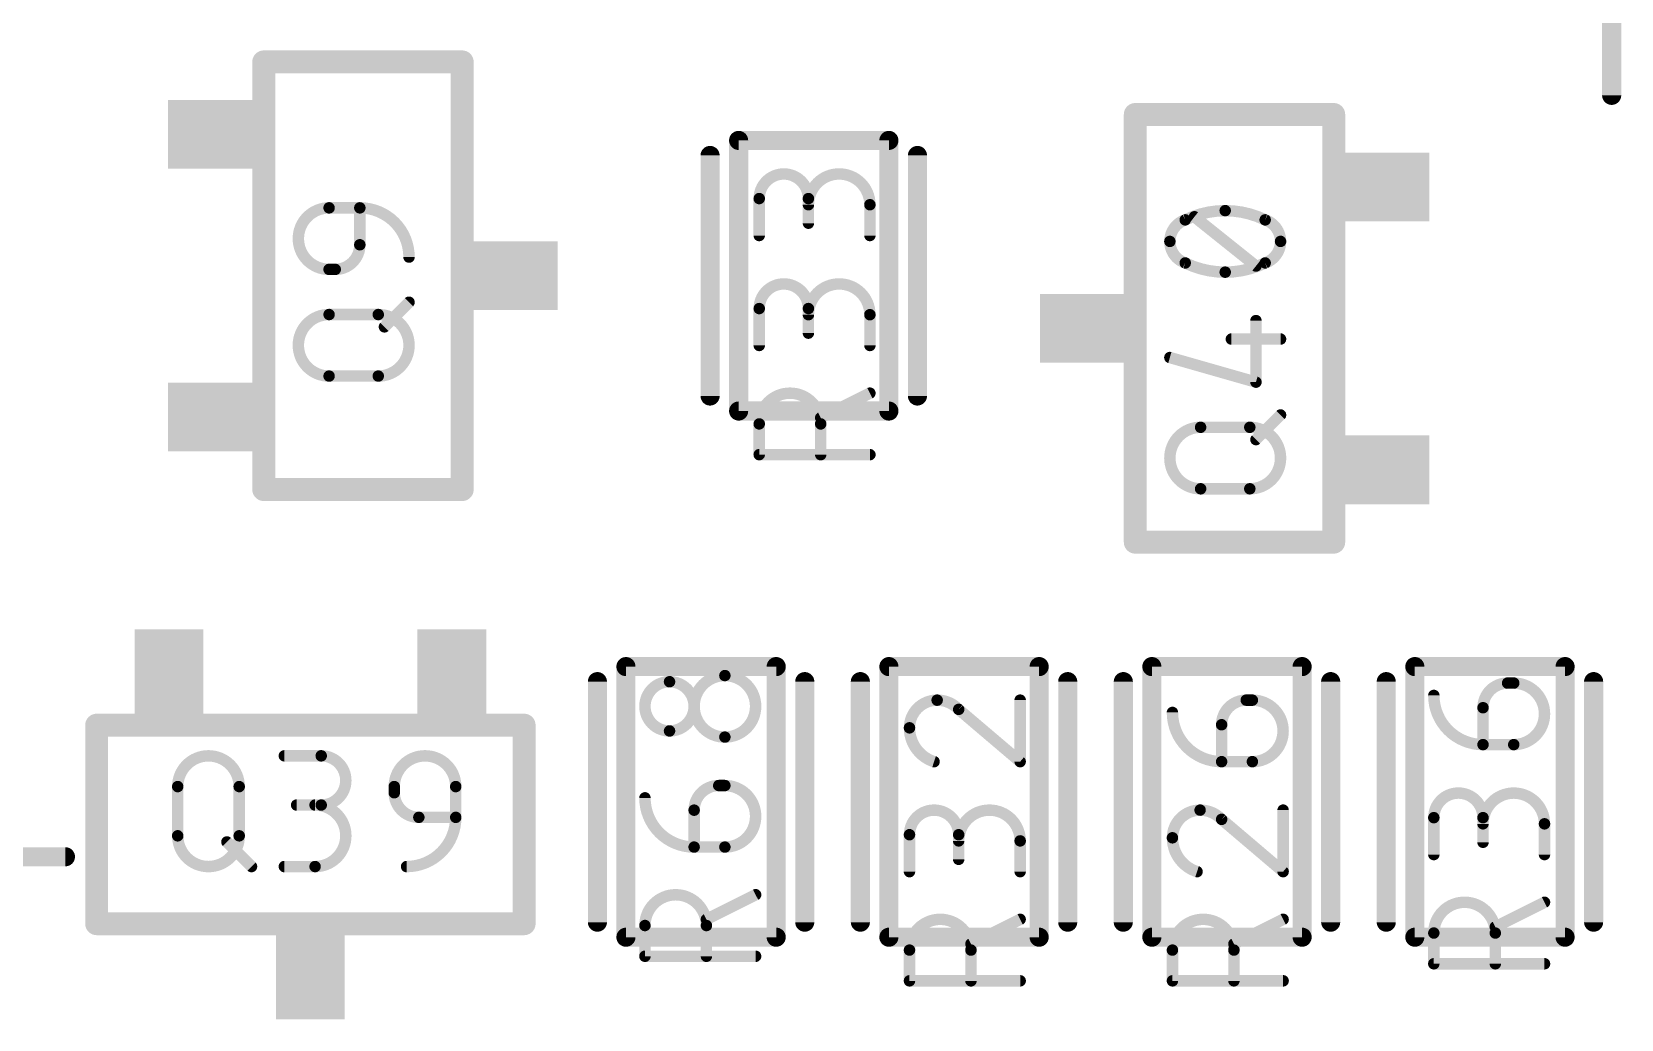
# Model space of a CAD drawing. Extents: x 0 to 107, y -11 to 54.
# Drawn here: x 75.3 to 85.87, y -2.45 to 4.12 of the extents above; entities that cross this region are included whole.
import ezdxf

# ---------------------------------------------------------------- set-up
doc = ezdxf.new("R2010")
doc.units = 0
for name, color, linetype in [('117', 253, 'CONTINUOUS'), ('21', 253, 'CONTINUOUS'), ('51', 253, 'CONTINUOUS')]:
    doc.layers.add(name, color=color, linetype=linetype)

# ---------------------------------------------------------------- blocks, each defined once
blk = doc.blocks.new('RECT')
blk.add_solid([(-0.5, -0.5), (0.5, -0.5), (-0.5, 0.5), (0.5, 0.5)])

msp = doc.modelspace()

# ---------------------------------------------------------------- linework, layer by layer
at = {"layer": '117'}
for points, const_width in [([(80.4643, 3.0132, 1), (80.137, 3.0132)], 0.0762), ([(80.8736, 2.9723, 1), (80.4643, 2.9723)], 0.0762), ([(77.2745, 2.9514, 1), (77.2745, 2.5422)], 0.0762), ([(77.2745, 2.9705, 1), (77.2745, 2.9324)], 0.0381), ([(77.2745, 2.9324, 1), (77.2745, 2.9705)], 0.0381), ([(77.4981, 2.9514, 1), (77.46, 2.9514)], 0.0381), ([(77.8064, 2.624, 0.4142), (77.4791, 2.9514)], 0.0762), ([(77.4791, 2.9705, 1), (77.4791, 2.9324)], 0.0381), ([(77.4791, 2.9324, 1), (77.4791, 2.9705)], 0.0381), ([(80.156, 3.0132, 1), (80.1179, 3.0132)], 0.0381), ([(80.1179, 3.0132, 1), (80.156, 3.0132)], 0.0381), ([(80.4834, 3.0132, 1), (80.4453, 3.0132)], 0.0381), ([(80.4453, 3.0132, 1), (80.4834, 3.0132)], 0.0381), ([(80.4453, 2.9723, 1), (80.4834, 2.9723)], 0.0381), ([(80.8926, 2.9723, 1), (80.8545, 2.9723)], 0.0381), ([(80.8545, 2.9723, 1), (80.8926, 2.9723)], 0.0381), ([(83.2381, 2.9329, 0.1139), (82.9721, 2.8715)], 0.0762), ([(83.5041, 2.8715, 0.1139), (83.2381, 2.9329)], 0.0762), ([(83.2381, 2.952, 1), (83.2381, 2.9139)], 0.0381), ([(83.2381, 2.9139, 1), (83.2381, 2.952)], 0.0381), ([(80.4453, 2.8495, 1), (80.4834, 2.8495)], 0.0381), ([(82.9721, 2.8715, 0.3205), (82.8698, 2.7283)], 0.0762), ([(82.9638, 2.8887, 1), (82.9805, 2.8544)], 0.0381), ([(82.9783, 2.8535, 1), (82.966, 2.8896)], 0.0381), ([(83.0454, 2.9069, 1), (83.0216, 2.8771)], 0.0381), ([(83.5103, 2.8896, 1), (83.498, 2.8535)], 0.0381), ([(83.6064, 2.7283, 0.3205), (83.5041, 2.8715)], 0.0762), ([(83.4958, 2.8544, 1), (83.5125, 2.8887)], 0.0381), ([(80.1179, 2.7676, 1), (80.156, 2.7676)], 0.0381), ([(80.8545, 2.7676, 1), (80.8926, 2.7676)], 0.0381), ([(82.8698, 2.7283, 0.3205), (82.9721, 2.5851)], 0.0762), ([(82.8889, 2.7283, 1), (82.8508, 2.7283)], 0.0381), ([(83.5041, 2.5851, 0.3204), (83.6064, 2.7283)], 0.0762), ([(83.6255, 2.7283, 1), (83.5874, 2.7283)], 0.0381), ([(77.3154, 2.5422, 0.4142), (77.4791, 2.7059)], 0.0762), ([(77.4981, 2.7059, 1), (77.46, 2.7059)], 0.0381), ([(77.46, 2.7059, 1), (77.4981, 2.7059)], 0.0381), ([(82.8508, 2.7283, 1), (82.8889, 2.7283)], 0.0381), ([(83.5874, 2.7283, 1), (83.6255, 2.7283)], 0.0381), ([(77.2745, 2.5612, 1), (77.2745, 2.5231)], 0.0381), ([(77.2745, 2.5231, 1), (77.2745, 2.5612)], 0.0381), ([(77.3154, 2.5612, 1), (77.3154, 2.5231)], 0.0381), ([(77.3154, 2.5231, 1), (77.3154, 2.5612)], 0.0381), ([(77.7874, 2.624, 1), (77.8255, 2.624)], 0.0381), ([(82.9721, 2.5851, 0.1139), (83.2381, 2.5237)], 0.0762), ([(82.9805, 2.6022, 1), (82.9638, 2.568)], 0.0381), ([(82.966, 2.5671, 1), (82.9783, 2.6031)], 0.0381), ([(83.2381, 2.5237, 0.1139), (83.5041, 2.5851)], 0.0762), ([(83.2381, 2.5428, 1), (83.2381, 2.5047)], 0.0381), ([(83.2381, 2.5047, 1), (83.2381, 2.5428)], 0.0381), ([(83.4309, 2.5497, 1), (83.4547, 2.5795)], 0.0381), ([(83.498, 2.6031, 1), (83.5103, 2.5671)], 0.0381), ([(83.5125, 2.568, 1), (83.4958, 2.6022)], 0.0381), ([(80.4643, 2.2817, 1), (80.137, 2.2817)], 0.0762), ([(80.8736, 2.2407, 1), (80.4643, 2.2407)], 0.0762), ([(77.8199, 2.3102, 1), (77.793, 2.3372)], 0.0381), ([(77.2745, 2.2419, 1), (77.2745, 1.8326)], 0.0762), ([(77.2745, 2.2609, 1), (77.2745, 2.2228)], 0.0381), ([(77.2745, 2.2228, 1), (77.2745, 2.2609)], 0.0381), ([(77.6018, 1.8326, 1), (77.6018, 2.2419)], 0.0762), ([(77.6018, 2.2609, 1), (77.6018, 2.2228)], 0.0381), ([(77.6018, 2.2228, 1), (77.6018, 2.2609)], 0.0381), ([(80.156, 2.2817, 1), (80.1179, 2.2817)], 0.0381), ([(80.1179, 2.2817, 1), (80.156, 2.2817)], 0.0381), ([(80.4834, 2.2817, 1), (80.4453, 2.2817)], 0.0381), ([(80.4453, 2.2817, 1), (80.4834, 2.2817)], 0.0381), ([(80.4453, 2.2407, 1), (80.4834, 2.2407)], 0.0381), ([(80.8926, 2.2407, 1), (80.8545, 2.2407)], 0.0381), ([(80.8545, 2.2407, 1), (80.8926, 2.2407)], 0.0381), ([(83.4618, 2.2014, 1), (83.4237, 2.2014)], 0.0381), ([(77.6293, 2.1735, 1), (77.6562, 2.1465)], 0.0381), ([(80.4453, 2.118, 1), (80.4834, 2.118)], 0.0381), ([(83.2791, 2.0977, 1), (83.2791, 2.0596)], 0.0381), ([(83.6064, 2.0596, 1), (83.6064, 2.0977)], 0.0381), ([(80.1179, 2.0361, 1), (80.156, 2.0361)], 0.0381), ([(80.8545, 2.0361, 1), (80.8926, 2.0361)], 0.0381), ([(82.8751, 1.9742, 1), (82.8646, 1.9376)], 0.0381), ([(77.2745, 1.8517, 1), (77.2745, 1.8136)], 0.0381), ([(77.2745, 1.8136, 1), (77.2745, 1.8517)], 0.0381), ([(77.6018, 1.8517, 1), (77.6018, 1.8136)], 0.0381), ([(77.6018, 1.8136, 1), (77.6018, 1.8517)], 0.0381), ([(83.4237, 1.7922, 1), (83.4618, 1.7922)], 0.0381), ([(83.4375, 1.7739, 1), (83.448, 1.8105)], 0.0381), ([(80.5462, 1.5143, 1), (80.137, 1.5143)], 0.0762), ([(80.8821, 1.7019, 1), (80.865, 1.736)], 0.0381), ([(80.5377, 1.5723, 1), (80.5547, 1.5382)], 0.0381), ([(83.6199, 1.5602, 1), (83.593, 1.5872)], 0.0381), ([(80.156, 1.5143, 1), (80.1179, 1.5143)], 0.0381), ([(80.1179, 1.5143, 1), (80.156, 1.5143)], 0.0381), ([(80.5652, 1.5143, 1), (80.5271, 1.5143)], 0.0381), ([(80.5271, 1.5143, 1), (80.5652, 1.5143)], 0.0381), ([(83.0745, 1.4919, 1), (83.0745, 1.0826)], 0.0762), ([(83.0745, 1.5109, 1), (83.0745, 1.4728)], 0.0381), ([(83.0745, 1.4728, 1), (83.0745, 1.5109)], 0.0381), ([(83.4018, 1.0826, 1), (83.4018, 1.4919)], 0.0762), ([(83.4018, 1.5109, 1), (83.4018, 1.4728)], 0.0381), ([(83.4018, 1.4728, 1), (83.4018, 1.5109)], 0.0381), ([(83.4293, 1.4235, 1), (83.4562, 1.3965)], 0.0381), ([(80.137, 1.3288, 1), (80.137, 1.2907)], 0.0381), ([(80.1179, 1.3097, 1), (80.156, 1.3097)], 0.0381), ([(80.5271, 1.3097, 1), (80.5652, 1.3097)], 0.0381), ([(80.8736, 1.2907, 1), (80.8736, 1.3288)], 0.0381), ([(83.0745, 1.1017, 1), (83.0745, 1.0636)], 0.0381), ([(83.0745, 1.0636, 1), (83.0745, 1.1017)], 0.0381), ([(83.4018, 1.1017, 1), (83.4018, 1.0636)], 0.0381), ([(83.4018, 1.0636, 1), (83.4018, 1.1017)], 0.0381), ([(79.5401, -0.2006, 1), (79.5401, -0.528)], 0.0762), ([(79.5401, -0.528, 1), (79.5401, -0.2006)], 0.0762), ([(79.5401, -0.1816, 1), (79.5401, -0.2197)], 0.0381), ([(79.5401, -0.2197, 1), (79.5401, -0.1816)], 0.0381), ([(79.9084, -0.1597, 1), (79.9084, -0.5689)], 0.0762), ([(79.9084, -0.5689, 1), (79.9084, -0.1597)], 0.0762), ([(79.9084, -0.1407, 1), (79.9084, -0.1788)], 0.0381), ([(79.9084, -0.1788, 1), (79.9084, -0.1407)], 0.0381), ([(85.1175, -0.2097, 0.4142), (84.9538, -0.3734)], 0.0762), ([(85.1175, -0.1907, 1), (85.1175, -0.2288)], 0.0381), ([(85.1175, -0.2288, 1), (85.1175, -0.1907)], 0.0381), ([(85.1584, -0.6189, 1), (85.1584, -0.2097)], 0.0762), ([(85.1584, -0.1907, 1), (85.1584, -0.2288)], 0.0381), ([(85.1584, -0.2288, 1), (85.1584, -0.1907)], 0.0381), ([(81.3211, -0.3231, 0.4142), (81.137, -0.5073)], 0.0762), ([(81.4643, -0.3845, 0.2053), (81.3211, -0.3231)], 0.0762), ([(81.3211, -0.3041, 1), (81.3211, -0.3422)], 0.0381), ([(81.3211, -0.3422, 1), (81.3211, -0.3041)], 0.0381), ([(81.8926, -0.3231, 1), (81.8545, -0.3231)], 0.0381), ([(83.378, -0.3231, 0.4142), (83.2143, -0.4868)], 0.0762), ([(83.378, -0.3041, 1), (83.378, -0.3422)], 0.0381), ([(83.378, -0.3422, 1), (83.378, -0.3041)], 0.0381), ([(83.4189, -0.7324, 1), (83.4189, -0.3231)], 0.0762), ([(83.4189, -0.3041, 1), (83.4189, -0.3422)], 0.0381), ([(83.4189, -0.3422, 1), (83.4189, -0.3041)], 0.0381), ([(84.6264, -0.2916, 0.4142), (84.9538, -0.6189)], 0.0762), ([(84.6455, -0.2916, 1), (84.6074, -0.2916)], 0.0381), ([(81.4767, -0.37, 1), (81.452, -0.399)], 0.0381), ([(81.4505, -0.3977, 1), (81.4781, -0.3714)], 0.0381), ([(82.887, -0.405, 0.4142), (83.2143, -0.7324)], 0.0762), ([(82.906, -0.405, 1), (82.8679, -0.405)], 0.0381), ([(84.9729, -0.3734, 1), (84.9348, -0.3734)], 0.0381), ([(84.9348, -0.3734, 1), (84.9729, -0.3734)], 0.0381), ([(79.5401, -0.509, 1), (79.5401, -0.5471)], 0.0381), ([(79.5401, -0.5471, 1), (79.5401, -0.509)], 0.0381), ([(81.137, -0.5073, 0.3252), (81.3006, -0.7324)], 0.0762), ([(81.156, -0.5073, 1), (81.1179, -0.5073)], 0.0381), ([(81.1179, -0.5073, 1), (81.156, -0.5073)], 0.0381), ([(83.2334, -0.4868, 1), (83.1953, -0.4868)], 0.0381), ([(83.1953, -0.4868, 1), (83.2334, -0.4868)], 0.0381), ([(79.9084, -0.5499, 1), (79.9084, -0.588)], 0.0381), ([(79.9084, -0.588, 1), (79.9084, -0.5499)], 0.0381), ([(84.9538, -0.5999, 1), (84.9538, -0.638)], 0.0381), ([(84.9348, -0.6189, 1), (84.9729, -0.6189)], 0.0381), ([(84.9538, -0.638, 1), (84.9538, -0.5999)], 0.0381), ([(85.1584, -0.5999, 1), (85.1584, -0.638)], 0.0381), ([(85.1584, -0.638, 1), (85.1584, -0.5999)], 0.0381), ([(76.6763, -0.8982, 1), (76.2671, -0.8982)], 0.0762), ([(76.9766, -0.6745, 1), (76.9766, -0.7126)], 0.0381), ([(77.2221, -0.6745, 1), (77.2221, -0.7126)], 0.0381), ([(77.2221, -1.0209, 1), (77.2221, -0.6936)], 0.0762), ([(77.2221, -0.7126, 1), (77.2221, -0.6745)], 0.0381), ([(78.1174, -0.8982, 1), (77.7081, -0.8982)], 0.0762), ([(81.2948, -0.7505, 1), (81.3065, -0.7142)], 0.0381), ([(81.8545, -0.7324, 1), (81.8926, -0.7324)], 0.0381), ([(81.8612, -0.7469, 1), (81.8859, -0.7178)], 0.0381), ([(83.2143, -0.7133, 1), (83.2143, -0.7514)], 0.0381), ([(83.1953, -0.7324, 1), (83.2334, -0.7324)], 0.0381), ([(83.2143, -0.7514, 1), (83.2143, -0.7133)], 0.0381), ([(83.4189, -0.7133, 1), (83.4189, -0.7514)], 0.0381), ([(83.4189, -0.7514, 1), (83.4189, -0.7133)], 0.0381), ([(76.2861, -0.8982, 1), (76.248, -0.8982)], 0.0381), ([(76.248, -0.8982, 1), (76.2861, -0.8982)], 0.0381), ([(76.6953, -0.8982, 1), (76.6572, -0.8982)], 0.0381), ([(76.6572, -0.8982, 1), (76.6953, -0.8982)], 0.0381), ([(77.7081, -0.9391, 0.4142), (77.8718, -1.1028)], 0.0762), ([(77.7272, -0.8982, 1), (77.6891, -0.8982)], 0.0381), ([(77.6891, -0.8982, 1), (77.7272, -0.8982)], 0.0381), ([(77.7272, -0.9391, 1), (77.6891, -0.9391)], 0.0381), ([(77.6891, -0.9391, 1), (77.7272, -0.9391)], 0.0381), ([(78.1364, -0.8982, 1), (78.0983, -0.8982)], 0.0381), ([(78.0983, -0.8982, 1), (78.1364, -0.8982)], 0.0381), ([(79.3764, -0.9731, 0.4142), (79.7038, -1.3005)], 0.0762), ([(79.3955, -0.9731, 1), (79.3574, -0.9731)], 0.0381), ([(79.8675, -0.8912, 0.4142), (79.7038, -1.0549)], 0.0762), ([(79.8675, -0.8722, 1), (79.8675, -0.9103)], 0.0381), ([(79.8675, -0.9103, 1), (79.8675, -0.8722)], 0.0381), ([(79.9084, -1.3005, 1), (79.9084, -0.8912)], 0.0762), ([(79.9084, -0.8722, 1), (79.9084, -0.9103)], 0.0381), ([(79.9084, -0.9103, 1), (79.9084, -0.8722)], 0.0381), ([(84.9538, -1.1049, 1), (84.6264, -1.1049)], 0.0762), ([(85.363, -1.1459, 1), (84.9538, -1.1459)], 0.0762), ([(77.0585, -1.0019, 1), (77.0585, -1.04)], 0.0381), ([(77.1812, -1.4302, 1), (77.1812, -1.0209)], 0.0762), ([(77.1812, -1.0019, 1), (77.1812, -1.04)], 0.0381), ([(77.2221, -1.0019, 1), (77.2221, -1.04)], 0.0381), ([(77.2221, -1.04, 1), (77.2221, -1.0019)], 0.0381), ([(79.7229, -1.0549, 1), (79.6848, -1.0549)], 0.0381), ([(79.6848, -1.0549, 1), (79.7229, -1.0549)], 0.0381), ([(81.4643, -1.2183, 1), (81.137, -1.2183)], 0.0762), ([(81.8736, -1.2593, 1), (81.4643, -1.2593)], 0.0762), ([(83.0711, -1.0547, 0.4142), (82.887, -1.2388)], 0.0762), ([(83.2143, -1.116, 0.2053), (83.0711, -1.0547)], 0.0762), ([(83.0711, -1.0356, 1), (83.0711, -1.0737)], 0.0381), ([(83.0711, -1.0737, 1), (83.0711, -1.0356)], 0.0381), ([(83.6426, -1.0547, 1), (83.6045, -1.0547)], 0.0381), ([(77.79, -1.4302, 0.4142), (78.1174, -1.1028)], 0.0762), ([(77.8718, -1.0837, 1), (77.8718, -1.1218)], 0.0381), ([(77.8718, -1.1218, 1), (77.8718, -1.0837)], 0.0381), ([(78.1364, -1.1028, 1), (78.0983, -1.1028)], 0.0381), ([(78.0983, -1.1028, 1), (78.1364, -1.1028)], 0.0381), ([(78.1174, -1.1218, 1), (78.1174, -1.0837)], 0.0381), ([(83.2267, -1.1015, 1), (83.202, -1.1306)], 0.0381), ([(83.2005, -1.1292, 1), (83.2281, -1.1029)], 0.0381), ([(84.6455, -1.1049, 1), (84.6074, -1.1049)], 0.0381), ([(84.6074, -1.1049, 1), (84.6455, -1.1049)], 0.0381), ([(84.9729, -1.1049, 1), (84.9348, -1.1049)], 0.0381), ([(84.9348, -1.1049, 1), (84.9729, -1.1049)], 0.0381), ([(84.9348, -1.1459, 1), (84.9729, -1.1459)], 0.0381), ([(85.3821, -1.1459, 1), (85.344, -1.1459)], 0.0381), ([(85.344, -1.1459, 1), (85.3821, -1.1459)], 0.0381), ([(76.2671, -1.2256, 1), (76.6763, -1.2256)], 0.0762), ([(76.2861, -1.2256, 1), (76.248, -1.2256)], 0.0381), ([(76.248, -1.2256, 1), (76.2861, -1.2256)], 0.0381), ([(76.6079, -1.253, 1), (76.581, -1.2799)], 0.0381), ([(76.6953, -1.2256, 1), (76.6572, -1.2256)], 0.0381), ([(76.6572, -1.2256, 1), (76.6953, -1.2256)], 0.0381), ([(79.7038, -1.2814, 1), (79.7038, -1.3195)], 0.0381), ([(79.7038, -1.3195, 1), (79.7038, -1.2814)], 0.0381), ([(79.9084, -1.2814, 1), (79.9084, -1.3195)], 0.0381), ([(79.9084, -1.3195, 1), (79.9084, -1.2814)], 0.0381), ([(81.156, -1.2183, 1), (81.1179, -1.2183)], 0.0381), ([(81.1179, -1.2183, 1), (81.156, -1.2183)], 0.0381), ([(81.4834, -1.2183, 1), (81.4453, -1.2183)], 0.0381), ([(81.4453, -1.2183, 1), (81.4834, -1.2183)], 0.0381), ([(81.4453, -1.2593, 1), (81.4834, -1.2593)], 0.0381), ([(81.8926, -1.2593, 1), (81.8545, -1.2593)], 0.0381), ([(81.8545, -1.2593, 1), (81.8926, -1.2593)], 0.0381), ([(82.887, -1.2388, 0.3252), (83.0506, -1.4639)], 0.0762), ([(82.906, -1.2388, 1), (82.8679, -1.2388)], 0.0381), ([(82.8679, -1.2388, 1), (82.906, -1.2388)], 0.0381), ([(84.9348, -1.2686, 1), (84.9729, -1.2686)], 0.0381), ([(79.6848, -1.3005, 1), (79.7229, -1.3005)], 0.0381), ([(81.4453, -1.382, 1), (81.4834, -1.382)], 0.0381), ([(84.6074, -1.3505, 1), (84.6455, -1.3505)], 0.0381), ([(85.344, -1.3505, 1), (85.3821, -1.3505)], 0.0381), ([(76.7447, -1.4436, 1), (76.7716, -1.4167)], 0.0381), ([(76.9766, -1.4111, 1), (76.9766, -1.4492)], 0.0381), ([(77.1812, -1.4111, 1), (77.1812, -1.4492)], 0.0381), ([(77.1812, -1.4492, 1), (77.1812, -1.4111)], 0.0381), ([(77.79, -1.4111, 1), (77.79, -1.4492)], 0.0381), ([(81.1179, -1.4639, 1), (81.156, -1.4639)], 0.0381), ([(81.8545, -1.4639, 1), (81.8926, -1.4639)], 0.0381), ([(83.0448, -1.482, 1), (83.0565, -1.4458)], 0.0381), ([(83.6045, -1.4639, 1), (83.6426, -1.4639)], 0.0381), ([(83.6112, -1.4784, 1), (83.6359, -1.4494)], 0.0381), ([(79.7857, -1.8223, 1), (79.3764, -1.8223)], 0.0762), ([(80.1216, -1.6347, 1), (80.1045, -1.6006)], 0.0381), ([(85.0357, -1.8723, 1), (84.6264, -1.8723)], 0.0762), ([(85.3716, -1.6847, 1), (85.3545, -1.6506)], 0.0381), ([(79.3955, -1.8223, 1), (79.3574, -1.8223)], 0.0381), ([(79.7771, -1.7643, 1), (79.7942, -1.7984)], 0.0381), ([(79.8047, -1.8223, 1), (79.7666, -1.8223)], 0.0381), ([(81.5462, -1.9857, 1), (81.137, -1.9857)], 0.0762), ([(81.8821, -1.7981, 1), (81.865, -1.764)], 0.0381), ([(83.2962, -1.9857, 1), (82.887, -1.9857)], 0.0762), ([(83.6321, -1.7981, 1), (83.615, -1.764)], 0.0381), ([(85.0271, -1.8143, 1), (85.0442, -1.8484)], 0.0381), ([(79.3574, -1.8223, 1), (79.3955, -1.8223)], 0.0381), ([(79.7666, -1.8223, 1), (79.8047, -1.8223)], 0.0381), ([(84.6455, -1.8723, 1), (84.6074, -1.8723)], 0.0381), ([(84.6074, -1.8723, 1), (84.6455, -1.8723)], 0.0381), ([(85.0547, -1.8723, 1), (85.0166, -1.8723)], 0.0381), ([(85.0166, -1.8723, 1), (85.0547, -1.8723)], 0.0381), ([(79.3764, -2.0078, 1), (79.3764, -2.0459)], 0.0381), ([(79.3574, -2.0269, 1), (79.3955, -2.0269)], 0.0381), ([(79.7666, -2.0269, 1), (79.8047, -2.0269)], 0.0381), ([(80.113, -2.0459, 1), (80.113, -2.0078)], 0.0381), ([(81.156, -1.9857, 1), (81.1179, -1.9857)], 0.0381), ([(81.1179, -1.9857, 1), (81.156, -1.9857)], 0.0381), ([(81.5377, -1.9277, 1), (81.5547, -1.9618)], 0.0381), ([(81.5652, -1.9857, 1), (81.5271, -1.9857)], 0.0381), ([(81.5271, -1.9857, 1), (81.5652, -1.9857)], 0.0381), ([(82.906, -1.9857, 1), (82.8679, -1.9857)], 0.0381), ([(82.8679, -1.9857, 1), (82.906, -1.9857)], 0.0381), ([(83.2877, -1.9277, 1), (83.3047, -1.9618)], 0.0381), ([(83.3152, -1.9857, 1), (83.2771, -1.9857)], 0.0381), ([(83.2771, -1.9857, 1), (83.3152, -1.9857)], 0.0381), ([(84.6264, -2.0578, 1), (84.6264, -2.0959)], 0.0381), ([(84.6074, -2.0769, 1), (84.6455, -2.0769)], 0.0381), ([(85.0166, -2.0769, 1), (85.0547, -2.0769)], 0.0381), ([(85.363, -2.0959, 1), (85.363, -2.0578)], 0.0381), ([(81.137, -2.1712, 1), (81.137, -2.2093)], 0.0381), ([(81.1179, -2.1903, 1), (81.156, -2.1903)], 0.0381), ([(81.5271, -2.1903, 1), (81.5652, -2.1903)], 0.0381), ([(81.8736, -2.2093, 1), (81.8736, -2.1712)], 0.0381), ([(82.887, -2.1712, 1), (82.887, -2.2093)], 0.0381), ([(82.8679, -2.1903, 1), (82.906, -2.1903)], 0.0381), ([(83.2771, -2.1903, 1), (83.3152, -2.1903)], 0.0381), ([(83.6236, -2.2093, 1), (83.6236, -2.1712)], 0.0381)]:
    msp.add_lwpolyline(points, format="xyb", dxfattribs=dict(at, const_width=const_width))
at = {"layer": '117', "const_width": 0.0762}
for points in [[(77.2745, 2.9514), (77.4791, 2.9514)], [(77.4791, 2.9514), (77.4791, 2.7059)], [(80.137, 2.7676), (80.137, 3.0132)], [(80.4643, 3.0132), (80.4643, 2.8495)], [(80.8736, 2.7676), (80.8736, 2.9723)], [(83.4428, 2.5646), (83.0335, 2.892)], [(77.3154, 2.5422), (77.2745, 2.5422)], [(77.6428, 2.16), (77.8064, 2.3237)], [(77.2745, 2.2419), (77.6018, 2.2419)], [(80.137, 2.0361), (80.137, 2.2817)], [(80.4643, 2.2817), (80.4643, 2.118)], [(80.8736, 2.0361), (80.8736, 2.2407)], [(83.4428, 1.7922), (83.4428, 2.2014)], [(83.2791, 2.0786), (83.6064, 2.0786)], [(82.8698, 1.9559), (83.4428, 1.7922)], [(77.6018, 1.8326), (77.2745, 1.8326)], [(80.8736, 1.7189), (80.5462, 1.5553)], [(83.4428, 1.41), (83.6064, 1.5737)], [(80.137, 1.3097), (80.137, 1.5143)], [(80.5462, 1.5143), (80.5462, 1.3097)], [(83.0745, 1.4919), (83.4018, 1.4919)], [(80.8736, 1.3097), (80.137, 1.3097)], [(83.4018, 1.0826), (83.0745, 1.0826)], [(85.1175, -0.2097), (85.1584, -0.2097)], [(81.8736, -0.7324), (81.8736, -0.3231)], [(83.378, -0.3231), (83.4189, -0.3231)], [(81.4643, -0.3845), (81.8736, -0.7324)], [(84.9538, -0.6189), (84.9538, -0.3734)], [(83.2143, -0.7324), (83.2143, -0.4868)], [(85.1584, -0.6189), (84.9538, -0.6189)], [(76.9766, -0.6936), (77.2221, -0.6936)], [(83.4189, -0.7324), (83.2143, -0.7324)], [(76.2671, -1.2256), (76.2671, -0.8982)], [(76.6763, -0.8982), (76.6763, -1.2256)], [(77.7081, -0.9391), (77.7081, -0.8982)], [(78.1174, -0.8982), (78.1174, -1.1028)], [(79.8675, -0.8912), (79.9084, -0.8912)], [(77.2221, -1.0209), (77.0585, -1.0209)], [(79.7038, -1.3005), (79.7038, -1.0549)], [(83.6236, -1.4639), (83.6236, -1.0547)], [(78.1174, -1.1028), (77.8718, -1.1028)], [(83.2143, -1.116), (83.6236, -1.4639)], [(84.6264, -1.3505), (84.6264, -1.1049)], [(84.9538, -1.1049), (84.9538, -1.2686)], [(85.363, -1.3505), (85.363, -1.1459)], [(76.5945, -1.2665), (76.7581, -1.4302)], [(79.9084, -1.3005), (79.7038, -1.3005)], [(81.137, -1.4639), (81.137, -1.2183)], [(81.4643, -1.2183), (81.4643, -1.382)], [(81.8736, -1.4639), (81.8736, -1.2593)], [(76.9766, -1.4302), (77.1812, -1.4302)], [(80.113, -1.6176), (79.7857, -1.7813)], [(85.363, -1.6676), (85.0357, -1.8313)], [(79.3764, -2.0269), (79.3764, -1.8223)], [(79.7857, -1.8223), (79.7857, -2.0269)], [(81.8736, -1.7811), (81.5462, -1.9448)], [(83.6236, -1.7811), (83.2962, -1.9448)], [(84.6264, -2.0769), (84.6264, -1.8723)], [(85.0357, -1.8723), (85.0357, -2.0769)], [(80.113, -2.0269), (79.3764, -2.0269)], [(81.137, -2.1903), (81.137, -1.9857)], [(81.5462, -1.9857), (81.5462, -2.1903)], [(82.887, -2.1903), (82.887, -1.9857)], [(83.2962, -1.9857), (83.2962, -2.1903)], [(85.363, -2.0769), (84.6264, -2.0769)], [(81.8736, -2.1903), (81.137, -2.1903)], [(83.6236, -2.1903), (82.887, -2.1903)]]:
    msp.add_lwpolyline(points, dxfattribs=at)
at = {"layer": '21', "const_width": 0.127}
for points in [[(85.81, 5.3), (85.81, 3.7)], [(79.81, 1.7), (79.81, 3.3)], [(81.19, 1.7), (81.19, 3.3)], [(79.06, -0.2), (79.06, -1.8)], [(80.44, -0.2), (80.44, -1.8)], [(80.81, -1.8), (80.81, -0.2)], [(82.19, -1.8), (82.19, -0.2)], [(82.56, -1.8), (82.56, -0.2)], [(83.94, -1.8), (83.94, -0.2)], [(84.31, -0.2), (84.31, -1.8)], [(85.69, -0.2), (85.69, -1.8)], [(75.52, -1.365), (72.98, -1.365)]]:
    msp.add_lwpolyline(points, dxfattribs=at)
at = {"layer": '21', "const_width": 0.0635}
for points in [[(85.7782, 3.7, 1), (85.8418, 3.7)], [(79.8418, 3.3, 1), (79.7782, 3.3)], [(81.2218, 3.3, 1), (81.1582, 3.3)], [(79.7782, 1.7, 1), (79.8418, 1.7)], [(81.1582, 1.7, 1), (81.2218, 1.7)], [(79.0918, -0.2, 1), (79.0282, -0.2)], [(80.4718, -0.2, 1), (80.4082, -0.2)], [(80.8418, -0.2, 1), (80.7782, -0.2)], [(82.2218, -0.2, 1), (82.1582, -0.2)], [(82.5918, -0.2, 1), (82.5282, -0.2)], [(83.9718, -0.2, 1), (83.9082, -0.2)], [(84.3418, -0.2, 1), (84.2782, -0.2)], [(85.7218, -0.2, 1), (85.6582, -0.2)], [(75.52, -1.3967, 1), (75.52, -1.3333)], [(79.0282, -1.8, 1), (79.0918, -1.8)], [(80.4082, -1.8, 1), (80.4718, -1.8)], [(80.7782, -1.8, 1), (80.8418, -1.8)], [(82.1582, -1.8, 1), (82.2218, -1.8)], [(82.5282, -1.8, 1), (82.5918, -1.8)], [(83.9082, -1.8, 1), (83.9718, -1.8)], [(84.2782, -1.8, 1), (84.3418, -1.8)], [(85.6582, -1.8, 1), (85.7218, -1.8)]]:
    msp.add_lwpolyline(points, format="xyb", dxfattribs=at)
at = {"layer": '51'}
for points, const_width in [([(76.8396, 1.0776), (76.8396, 3.9224)], 0.1524), ([(76.8396, 3.9224), (78.1604, 3.9224)], 0.1524), ([(78.1604, 3.9224), (78.1604, 1.0776)], 0.1524), ([(82.6396, 3.5724), (83.9604, 3.5724)], 0.1524), ([(82.6396, 0.7276), (82.6396, 3.5724)], 0.1524), ([(83.9604, 3.5724), (83.9604, 0.7276)], 0.1524), ([(80, 1.6), (80, 3.4)], 0.127), ([(80, 3.4), (81, 3.4)], 0.127), ([(81, 1.6), (81, 3.4)], 0.127), ([(80, 1.6), (81, 1.6)], 0.127), ([(78.1604, 1.0776), (76.8396, 1.0776)], 0.1524), ([(83.9604, 0.7276), (82.6396, 0.7276)], 0.1524), ([(79.25, -0.1), (79.25, -1.9)], 0.127), ([(80.25, -0.1), (79.25, -0.1)], 0.127), ([(80.25, -0.1), (80.25, -1.9)], 0.127), ([(81, -1.9), (81, -0.1)], 0.127), ([(81, -0.1), (82, -0.1)], 0.127), ([(82, -1.9), (82, -0.1)], 0.127), ([(82.75, -1.9), (82.75, -0.1)], 0.127), ([(82.75, -0.1), (83.75, -0.1)], 0.127), ([(83.75, -1.9), (83.75, -0.1)], 0.127), ([(84.5, -0.1), (84.5, -1.9)], 0.127), ([(85.5, -0.1), (84.5, -0.1)], 0.127), ([(85.5, -0.1), (85.5, -1.9)], 0.127), ([(75.7276, -1.8104), (75.7276, -0.4896)], 0.1524), ([(75.7276, -0.4896), (78.5724, -0.4896)], 0.1524), ([(78.5724, -0.4896), (78.5724, -1.8104)], 0.1524), ([(78.5724, -1.8104), (75.7276, -1.8104)], 0.1524), ([(80.25, -1.9), (79.25, -1.9)], 0.127), ([(81, -1.9), (82, -1.9)], 0.127), ([(82.75, -1.9), (83.75, -1.9)], 0.127), ([(85.5, -1.9), (84.5, -1.9)], 0.127)]:
    msp.add_lwpolyline(points, dxfattribs=dict(at, const_width=const_width))
for points, const_width in [([(76.8777, 3.9224, 1), (76.8015, 3.9224)], 0.0762), ([(76.8396, 3.9605, 1), (76.8396, 3.8843)], 0.0762), ([(78.1985, 3.9224, 1), (78.1223, 3.9224)], 0.0762), ([(78.1604, 3.8843, 1), (78.1604, 3.9605)], 0.0762), ([(82.6396, 3.6105, 1), (82.6396, 3.5343)], 0.0762), ([(82.6777, 3.5724, 1), (82.6015, 3.5724)], 0.0762), ([(83.9985, 3.5724, 1), (83.9223, 3.5724)], 0.0762), ([(83.9604, 3.5343, 1), (83.9604, 3.6105)], 0.0762), ([(80.0318, 3.4, 1), (79.9682, 3.4)], 0.0635), ([(80, 3.4318, 1), (80, 3.3683)], 0.0635), ([(81.0318, 3.4, 1), (80.9682, 3.4)], 0.0635), ([(81, 3.3683, 1), (81, 3.4318)], 0.0635), ([(79.9682, 1.6, 1), (80.0318, 1.6)], 0.0635), ([(80, 1.6318, 1), (80, 1.5683)], 0.0635), ([(80.9682, 1.6, 1), (81.0318, 1.6)], 0.0635), ([(81, 1.5683, 1), (81, 1.6318)], 0.0635), ([(76.8396, 1.1157, 1), (76.8396, 1.0395)], 0.0762), ([(76.8015, 1.0776, 1), (76.8777, 1.0776)], 0.0762), ([(78.1223, 1.0776, 1), (78.1985, 1.0776)], 0.0762), ([(78.1604, 1.0395, 1), (78.1604, 1.1157)], 0.0762), ([(82.6396, 0.7657, 1), (82.6396, 0.6895)], 0.0762), ([(82.6015, 0.7276, 1), (82.6777, 0.7276)], 0.0762), ([(83.9223, 0.7276, 1), (83.9985, 0.7276)], 0.0762), ([(83.9604, 0.6895, 1), (83.9604, 0.7657)], 0.0762), ([(79.2818, -0.1, 1), (79.2182, -0.1)], 0.0635), ([(79.25, -0.0683, 1), (79.25, -0.1318)], 0.0635), ([(80.2818, -0.1, 1), (80.2182, -0.1)], 0.0635), ([(80.25, -0.1318, 1), (80.25, -0.0683)], 0.0635), ([(81.0318, -0.1, 1), (80.9682, -0.1)], 0.0635), ([(81, -0.0683, 1), (81, -0.1318)], 0.0635), ([(82.0318, -0.1, 1), (81.9682, -0.1)], 0.0635), ([(82, -0.1318, 1), (82, -0.0683)], 0.0635), ([(82.7818, -0.1, 1), (82.7182, -0.1)], 0.0635), ([(82.75, -0.0683, 1), (82.75, -0.1318)], 0.0635), ([(83.7818, -0.1, 1), (83.7182, -0.1)], 0.0635), ([(83.75, -0.1318, 1), (83.75, -0.0683)], 0.0635), ([(84.5318, -0.1, 1), (84.4682, -0.1)], 0.0635), ([(84.5, -0.0683, 1), (84.5, -0.1318)], 0.0635), ([(85.5318, -0.1, 1), (85.4682, -0.1)], 0.0635), ([(85.5, -0.1318, 1), (85.5, -0.0683)], 0.0635), ([(75.7657, -0.4896, 1), (75.6895, -0.4896)], 0.0762), ([(75.7276, -0.4515, 1), (75.7276, -0.5277)], 0.0762), ([(78.6105, -0.4896, 1), (78.5343, -0.4896)], 0.0762), ([(78.5724, -0.5277, 1), (78.5724, -0.4515)], 0.0762), ([(75.7276, -1.7723, 1), (75.7276, -1.8485)], 0.0762), ([(75.6895, -1.8104, 1), (75.7657, -1.8104)], 0.0762), ([(78.5343, -1.8104, 1), (78.6105, -1.8104)], 0.0762), ([(78.5724, -1.8485, 1), (78.5724, -1.7723)], 0.0762), ([(79.2182, -1.9, 1), (79.2818, -1.9)], 0.0635), ([(79.25, -1.8683, 1), (79.25, -1.9318)], 0.0635), ([(80.2182, -1.9, 1), (80.2818, -1.9)], 0.0635), ([(80.25, -1.9318, 1), (80.25, -1.8683)], 0.0635), ([(80.9682, -1.9, 1), (81.0318, -1.9)], 0.0635), ([(81, -1.8683, 1), (81, -1.9318)], 0.0635), ([(81.9682, -1.9, 1), (82.0318, -1.9)], 0.0635), ([(82, -1.9318, 1), (82, -1.8683)], 0.0635), ([(82.7182, -1.9, 1), (82.7818, -1.9)], 0.0635), ([(82.75, -1.8683, 1), (82.75, -1.9318)], 0.0635), ([(83.7182, -1.9, 1), (83.7818, -1.9)], 0.0635), ([(83.75, -1.9318, 1), (83.75, -1.8683)], 0.0635), ([(84.4682, -1.9, 1), (84.5318, -1.9)], 0.0635), ([(84.5, -1.8683, 1), (84.5, -1.9318)], 0.0635), ([(85.4682, -1.9, 1), (85.5318, -1.9)], 0.0635), ([(85.5, -1.9318, 1), (85.5, -1.8683)], 0.0635)]:
    msp.add_lwpolyline(points, format="xyb", dxfattribs=dict(at, const_width=const_width))

# ---------------------------------------------------------------- block references
for p, xscale, yscale, rotation in [((76.4958, 3.4406), 0.4588, 0.5859, 270), ((84.304, 3.0902), 0.4564, 0.5857, 90), ((78.5034, 2.5), 0.4573, 0.584, 270), ((82.2966, 2.15), 0.4573, 0.584, 90), ((76.496, 1.5598), 0.4564, 0.5857, 270), ((84.3042, 1.2094), 0.4588, 0.5859, 90), ((76.2098, -0.146), 0.4564, 0.5857, 180), ((78.0906, -0.1458), 0.4588, 0.5859, 180), ((77.15, -2.1534), 0.4573, 0.584, 180)]:
    msp.add_blockref('RECT', p, dxfattribs=dict(at, xscale=xscale, yscale=yscale, rotation=rotation))

doc.saveas('drawing.dxf')
